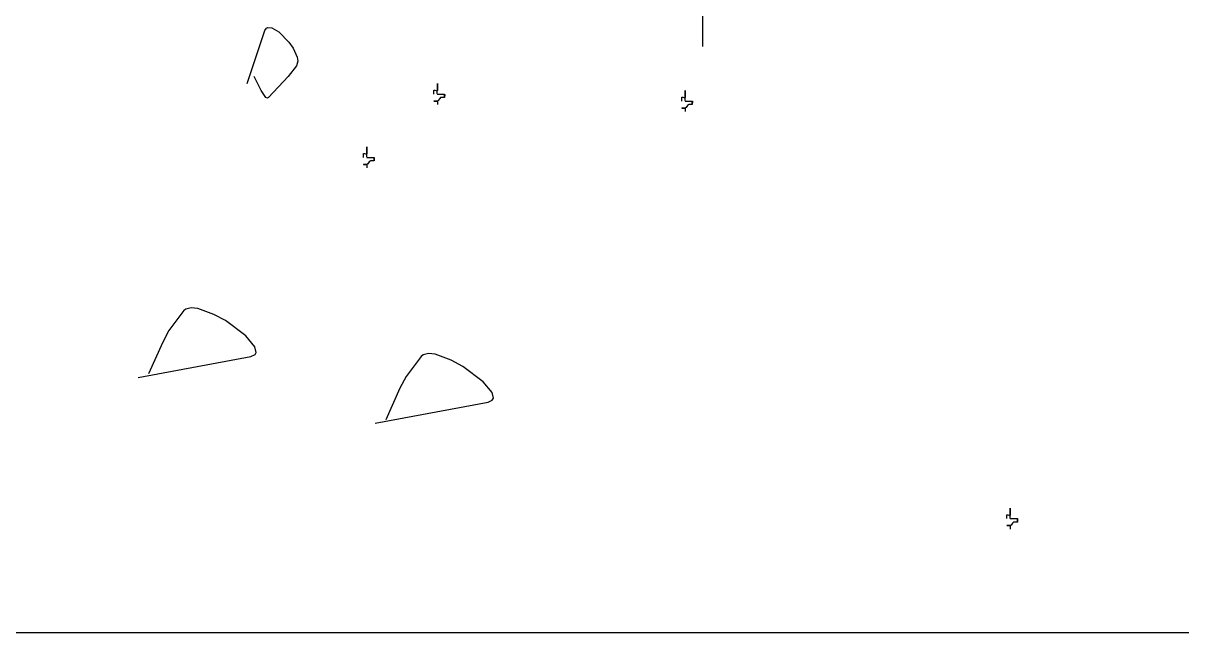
# Model space of a CAD drawing. Extents: x 2246048 to 2442613, y -66234 to 220766.
# Drawn here: x 2370796 to 2371620, y 128290 to 128724 of the extents above; entities that cross this region are included whole.
import ezdxf

# ---------------------------------------------------------------- set-up
doc = ezdxf.new("R2010")
doc.units = 0
doc.header["$LTSCALE"] = 1000
doc.header["$MEASUREMENT"] = 0
doc.layers.add('BASE', color=7, linetype='Continuous')
doc.layers.add('PUMP', color=3, linetype='Continuous')

msp = doc.modelspace()

# ---------------------------------------------------------------- linework, layer by layer
at = {"layer": 'BASE', "color": 9, "linetype": 'Continuous'}
for p, q in [((2370955.633063694, 128681.4694068787), (2370968.163063694, 128719.0644068788)), ((2370968.163063694, 128719.0644068788), (2370969.281874446, 128720.8310731977)), ((2370969.281874446, 128720.8310731977), (2370970.354443974, 128721.3823827435)), ((2370970.354443974, 128721.3823827435), (2370973.114705299, 128721.1667073837)), ((2370973.114705299, 128721.1667073837), (2370978.229744978, 128718.164887378)), ((2370978.229744978, 128718.164887378), (2370985.29229789, 128710.8917560219)), ((2370985.29229789, 128710.8917560219), (2370988.251713343, 128706.5943747609)), ((2370988.251713343, 128706.5943747609), (2370991.131273296, 128700.2484271346)), ((2370990.713063694, 128694.0044068787), (2370984.757920565, 128686.4219397868)), ((2370991.594710303, 128697.4215059575), (2370990.713063694, 128694.0044068787)), ((2370991.131273296, 128700.2484271346), (2370991.594710303, 128697.4215059575)), ((2370965.658063693, 128676.4544068787), (2370960.648063694, 128686.4844068787)), ((2370984.757920565, 128686.4219397868), (2370970.668063694, 128671.4444068787)), ((2370968.868831128, 128671.5225103855), (2370965.658063693, 128676.4544068787)), ((2371088.423063694, 128676.4494068787), (2371088.509140511, 128676.6422189501)), ((2371088.423063694, 128673.9444068787), (2371088.423063694, 128676.4494068787)), ((2371088.509140511, 128676.6422189501), (2371089.073804434, 128676.6353328046)), ((2371089.073804434, 128676.6353328046), (2371090.616301005, 128676.2083917896)), ((2371090.747322953, 128677.4115673725), (2371090.564894462, 128675.3542360037)), ((2371090.616301005, 128676.2083917896), (2371090.893787161, 128676.3027574859)), ((2371090.933063694, 128678.9594068787), (2371090.747322953, 128677.4115673725)), ((2371090.893787161, 128676.3027574859), (2371090.933063694, 128676.4494068787)), ((2371090.933063694, 128681.4644068787), (2371090.933063694, 128678.9594068787)), ((2371090.933063694, 128678.9594068787), (2371090.933063694, 128681.4644068787)), ((2371090.933063694, 128676.4494068787), (2371090.933063694, 128678.9594068787)), ((2371090.933063694, 128678.9594068787), (2371090.933063694, 128676.4494068787)), ((2371090.933063694, 128676.4494068787), (2371090.933063694, 128678.9594068787)), ((2371267.186713317, 128676.4544068787), (2371267.186713317, 128673.9494068788)), ((2371267.186713317, 128673.9494068788), (2371267.186713317, 128676.4544068787)), ((2370970.095520143, 128671.1014630417), (2370968.868831128, 128671.5225103855)), ((2370970.668063694, 128671.4444068787), (2370970.095520143, 128671.1014630417)), ((2371088.423063694, 128668.9294068788), (2371089.197755052, 128669.0223698417)), ((2371090.933063694, 128668.9294068788), (2371088.423063694, 128668.9294068788)), ((2371088.423063694, 128668.9294068788), (2371090.933063694, 128668.9294068788)), ((2371090.933063694, 128668.9294068788), (2371088.423063694, 128668.9294068788)), ((2371088.423063694, 128668.9294068788), (2371090.933063694, 128668.9294068788)), ((2371090.933063694, 128668.9294068788), (2371088.423063694, 128668.9294068788)), ((2371089.197755052, 128669.0223698417), (2371090.64843635, 128669.0981174412)), ((2371090.564894462, 128675.3542360037), (2371090.595978646, 128674.5130945788)), ((2371090.595978646, 128674.5130945788), (2371090.773820946, 128674.0143887582)), ((2371090.64843635, 128669.0981174412), (2371090.933063694, 128668.9294068788)), ((2371090.773820946, 128674.0143887582), (2371090.933063694, 128673.9444068787)), ((2371090.933063694, 128673.9444068787), (2371093.438063694, 128673.9444068787)), ((2371091.502527623, 128669.2461695673), (2371090.933063694, 128668.9294068788)), ((2371090.933063694, 128668.9294068788), (2371090.933063694, 128666.4244068788)), ((2371092.593191519, 128670.788666138), (2371091.502527623, 128669.2461695673)), ((2371093.14949255, 128671.3533300612), (2371092.593191519, 128670.788666138)), ((2371093.438063694, 128671.4394068788), (2371093.14949255, 128671.3533300612)), ((2371093.438063694, 128673.9444068787), (2371095.943063694, 128673.9444068787)), ((2371095.943063694, 128671.4394068788), (2371093.438063694, 128671.4394068788)), ((2371095.943063694, 128673.9444068787), (2371095.943063694, 128671.4394068788)), ((2371095.943063694, 128671.4394068788), (2371095.943063694, 128673.9444068787)), ((2371095.943063694, 128673.9444068787), (2371096.053022542, 128673.8676647663)), ((2371096.128619249, 128673.3568142861), (2371095.943063694, 128671.4394068788)), ((2371096.053022542, 128673.8676647663), (2371096.128619249, 128673.3568142861)), ((2371264.676713318, 128671.4394068788), (2371264.762790135, 128671.6322189501)), ((2371264.676713318, 128668.9344068787), (2371264.676713318, 128671.4394068788)), ((2371264.762790135, 128671.6322189501), (2371265.327454058, 128671.6253328046)), ((2371265.327454058, 128671.6253328046), (2371266.869950629, 128671.1983917896)), ((2371267.000972577, 128672.4015673725), (2371266.818544085, 128670.3442360037)), ((2371266.818544085, 128670.3442360037), (2371266.84962827, 128669.5030945787)), ((2371266.84962827, 128669.5030945787), (2371267.02747057, 128669.0043887582)), ((2371266.869950629, 128671.1983917896), (2371267.147436785, 128671.2927574859)), ((2371267.186713317, 128673.9494068788), (2371267.000972577, 128672.4015673725)), ((2371267.02747057, 128669.0043887582), (2371267.186713317, 128668.9344068787)), ((2371267.147436785, 128671.2927574859), (2371267.186713317, 128671.4394068788)), ((2371267.186713317, 128671.4394068788), (2371267.186713317, 128673.9494068788)), ((2371267.186713317, 128673.9494068788), (2371267.186713317, 128671.4394068788)), ((2371267.186713317, 128671.4394068788), (2371267.186713317, 128673.9494068788)), ((2371267.186713317, 128668.9344068787), (2371269.691713317, 128668.9344068787)), ((2371269.691713317, 128668.9344068787), (2371272.196713318, 128668.9344068787)), ((2371272.196713318, 128668.9344068787), (2371272.196713318, 128666.4294068788)), ((2371272.196713318, 128666.4294068788), (2371272.196713318, 128668.9344068787)), ((2371272.196713318, 128668.9344068787), (2371272.306672165, 128668.8576647663)), ((2371272.382268873, 128668.3468142862), (2371272.196713318, 128666.4294068788)), ((2371272.306672165, 128668.8576647663), (2371272.382268873, 128668.3468142862)), ((2371264.676713318, 128663.9194068788), (2371265.451404675, 128664.0123698417)), ((2371267.186713317, 128663.9194068788), (2371264.676713318, 128663.9194068788)), ((2371264.676713318, 128663.9194068788), (2371267.186713317, 128663.9194068788)), ((2371267.186713317, 128663.9194068788), (2371264.676713318, 128663.9194068788)), ((2371264.676713318, 128663.9194068788), (2371267.186713317, 128663.9194068788)), ((2371267.186713317, 128663.9194068788), (2371264.676713318, 128663.9194068788)), ((2371265.451404675, 128664.0123698417), (2371266.902085974, 128664.0881174412)), ((2371266.902085974, 128664.0881174412), (2371267.186713317, 128663.9194068788)), ((2371267.756177248, 128664.2361695673), (2371267.186713317, 128663.9194068788)), ((2371267.186713317, 128663.9194068788), (2371267.186713317, 128661.4144068788)), ((2371268.846841143, 128665.778666138), (2371267.756177248, 128664.2361695673)), ((2371269.403142173, 128666.3433300612), (2371268.846841143, 128665.778666138)), ((2371269.691713317, 128666.4294068788), (2371269.403142173, 128666.3433300612)), ((2371272.196713318, 128666.4294068788), (2371269.691713317, 128666.4294068788)), ((2371040.800873618, 128636.3544068787), (2371040.800873618, 128633.8494068787)), ((2371040.800873618, 128633.8494068787), (2371040.800873618, 128636.3544068787)), ((2371038.290873618, 128631.3394068787), (2371038.376950436, 128631.5322189501)), ((2371038.290873618, 128628.8344068787), (2371038.290873618, 128631.3394068787)), ((2371038.376950436, 128631.5322189501), (2371038.941614359, 128631.5253328047)), ((2371038.941614359, 128631.5253328047), (2371040.48411093, 128631.0983917896)), ((2371040.615132878, 128632.3015673725), (2371040.432704386, 128630.2442360037)), ((2371040.432704386, 128630.2442360037), (2371040.46378857, 128629.4030945788)), ((2371040.46378857, 128629.4030945788), (2371040.641630871, 128628.9043887581)), ((2371040.48411093, 128631.0983917896), (2371040.761597085, 128631.1927574859)), ((2371040.800873618, 128633.8494068787), (2371040.615132878, 128632.3015673725)), ((2371040.641630871, 128628.9043887581), (2371040.800873618, 128628.8344068787)), ((2371040.761597085, 128631.1927574859), (2371040.800873618, 128631.3394068787)), ((2371040.800873618, 128631.3394068787), (2371040.800873618, 128633.8494068787)), ((2371040.800873618, 128633.8494068787), (2371040.800873618, 128631.3394068787)), ((2371040.800873618, 128631.3394068787), (2371040.800873618, 128633.8494068787)), ((2371040.800873618, 128628.8344068787), (2371043.305873618, 128628.8344068787)), ((2371043.017302474, 128626.2433300612), (2371042.461001444, 128625.678666138)), ((2371043.305873618, 128626.3294068787), (2371043.017302474, 128626.2433300612)), ((2371043.305873618, 128628.8344068787), (2371045.810873618, 128628.8344068787)), ((2371045.810873618, 128626.3294068787), (2371043.305873618, 128626.3294068787)), ((2371045.810873618, 128628.8344068787), (2371045.810873618, 128626.3294068787)), ((2371045.810873618, 128626.3294068787), (2371045.810873618, 128628.8344068787)), ((2371045.810873618, 128628.8344068787), (2371045.920832466, 128628.7576647663)), ((2371045.996429174, 128628.2468142861), (2371045.810873618, 128626.3294068787)), ((2371045.920832466, 128628.7576647663), (2371045.996429174, 128628.2468142861)), ((2371038.290873618, 128623.8194068787), (2371039.065564976, 128623.9123698417)), ((2371040.800873618, 128623.8194068787), (2371038.290873618, 128623.8194068787)), ((2371038.290873618, 128623.8194068787), (2371040.800873618, 128623.8194068787)), ((2371040.800873618, 128623.8194068787), (2371038.290873618, 128623.8194068787)), ((2371038.290873618, 128623.8194068787), (2371040.800873618, 128623.8194068787)), ((2371040.800873618, 128623.8194068787), (2371038.290873618, 128623.8194068787)), ((2371039.065564976, 128623.9123698417), (2371040.516246275, 128623.9881174412)), ((2371040.516246275, 128623.9881174412), (2371040.800873618, 128623.8194068787)), ((2371041.370337548, 128624.1361695674), (2371040.800873618, 128623.8194068787)), ((2371040.800873618, 128623.8194068787), (2371040.800873618, 128621.3144068788)), ((2371042.461001444, 128625.678666138), (2371041.370337548, 128624.1361695674)), ((2370910.538063694, 128519.7777036129), (2370899.876361215, 128505.5624403317)), ((2370911.943424706, 128520.8199563595), (2370910.538063694, 128519.7777036129)), ((2370915.705217457, 128521.7395811843), (2370911.943424706, 128520.8199563595)), ((2370920.493841397, 128521.2854363765), (2370915.705217457, 128521.7395811843)), ((2370931.993519915, 128517.1169799028), (2370920.493841397, 128521.2854363765)), ((2370940.154685196, 128512.6141104162), (2370931.993519915, 128517.1169799028)), ((2370954.576158987, 128501.7673938065), (2370940.154685196, 128512.6141104162)), ((2370899.876361215, 128505.5624403317), (2370895.503063694, 128497.217703613)), ((2370895.503063694, 128497.217703613), (2370885.483063694, 128474.6577036129)), ((2370961.026867817, 128494.0308323449), (2370954.576158987, 128501.7673938065)), ((2370877.963063694, 128472.1527036129), (2370958.138063693, 128487.192703613)), ((2370958.138063693, 128487.192703613), (2370961.162335027, 128488.5494707155)), ((2370961.961843536, 128490.0196996673), (2370961.026867817, 128494.0308323449)), ((2370961.162335027, 128488.5494707155), (2370961.961843536, 128490.0196996673)), ((2371079.281713318, 128487.197703613), (2371068.620010839, 128472.9824403317)), ((2371080.68707433, 128488.2399563595), (2371079.281713318, 128487.197703613)), ((2371084.448867081, 128489.1595811844), (2371080.68707433, 128488.2399563595)), ((2371089.23749102, 128488.7054363765), (2371084.448867081, 128489.1595811844)), ((2371100.737169539, 128484.5369799029), (2371089.23749102, 128488.7054363765)), ((2371108.89833482, 128480.0341104161), (2371100.737169539, 128484.5369799029)), ((2371123.319808611, 128469.1873938064), (2371108.89833482, 128480.0341104161)), ((2371068.620010839, 128472.9824403317), (2371064.246713317, 128464.6377036129)), ((2371064.246713317, 128464.6377036129), (2371054.226713317, 128442.0777036129)), ((2371129.770517441, 128461.4508323449), (2371123.319808611, 128469.1873938064)), ((2371130.70549316, 128457.4396996674), (2371129.770517441, 128461.4508323449)), ((2371046.706713317, 128439.572703613), (2371126.881713318, 128454.6127036129)), ((2371126.881713318, 128454.6127036129), (2371129.905984651, 128455.9694707155)), ((2371129.905984651, 128455.9694707155), (2371130.70549316, 128457.4396996674)), ((2371498.348908109, 128379.2546982548), (2371498.348908109, 128376.7496982547)), ((2371498.348908109, 128376.7496982547), (2371498.348908109, 128379.2546982548)), ((2371495.838908108, 128374.2396982547), (2371495.924984926, 128374.432510326)), ((2371495.838908108, 128371.7346982547), (2371495.838908108, 128374.2396982547)), ((2371495.924984926, 128374.432510326), (2371496.489648849, 128374.4256241806)), ((2371496.489648849, 128374.4256241806), (2371498.03214542, 128373.9986831655)), ((2371498.163167368, 128375.2018587486), (2371497.980738876, 128373.1445273797)), ((2371497.980738876, 128373.1445273797), (2371498.01182306, 128372.3033859548)), ((2371498.01182306, 128372.3033859548), (2371498.189665361, 128371.8046801342)), ((2371498.03214542, 128373.9986831655), (2371498.309631575, 128374.0930488618)), ((2371498.348908109, 128376.7496982547), (2371498.163167368, 128375.2018587486)), ((2371498.189665361, 128371.8046801342), (2371498.348908109, 128371.7346982547)), ((2371498.309631575, 128374.0930488618), (2371498.348908109, 128374.2396982547)), ((2371498.348908109, 128374.2396982547), (2371498.348908109, 128376.7496982547)), ((2371498.348908109, 128376.7496982547), (2371498.348908109, 128374.2396982547)), ((2371498.348908109, 128374.2396982547), (2371498.348908109, 128376.7496982547)), ((2371498.348908109, 128371.7346982547), (2371500.853908109, 128371.7346982547)), ((2371500.853908109, 128371.7346982547), (2371503.358908108, 128371.7346982547)), ((2371503.358908108, 128371.7346982547), (2371503.358908108, 128369.2296982547)), ((2371503.358908108, 128369.2296982547), (2371503.358908108, 128371.7346982547)), ((2371503.358908108, 128371.7346982547), (2371503.468866956, 128371.6579561422)), ((2371503.544463664, 128371.1471056622), (2371503.358908108, 128369.2296982547)), ((2371503.468866956, 128371.6579561422), (2371503.544463664, 128371.1471056622)), ((2371495.838908108, 128366.7196982547), (2371496.613599467, 128366.8126612176)), ((2371498.348908109, 128366.7196982547), (2371495.838908108, 128366.7196982547)), ((2371495.838908108, 128366.7196982547), (2371498.348908109, 128366.7196982547)), ((2371498.348908109, 128366.7196982547), (2371495.838908108, 128366.7196982547)), ((2371495.838908108, 128366.7196982547), (2371498.348908109, 128366.7196982547)), ((2371498.348908109, 128366.7196982547), (2371495.838908108, 128366.7196982547)), ((2371496.613599467, 128366.8126612176), (2371498.064280765, 128366.8884088171)), ((2371498.064280765, 128366.8884088171), (2371498.348908109, 128366.7196982547)), ((2371498.918372039, 128367.0364609433), (2371498.348908109, 128366.7196982547)), ((2371498.348908109, 128366.7196982547), (2371498.348908109, 128364.2146982547)), ((2371500.009035934, 128368.578957514), (2371498.918372039, 128367.0364609433)), ((2371500.565336965, 128369.1436214371), (2371500.009035934, 128368.578957514)), ((2371500.853908109, 128369.2296982547), (2371500.565336965, 128369.1436214371)), ((2371503.358908108, 128369.2296982547), (2371500.853908109, 128369.2296982547))]:
    msp.add_line(p, q, dxfattribs=at)
at = {"layer": 'BASE'}
msp.add_line((2378064.162276396, 128290.3994068787), (2367638.80732495, 128290.3994068787), dxfattribs=at)
at = {"layer": 'PUMP'}
msp.add_line((2371279.446261854, 129414.0183831078), (2371279.446261854, 128707.797529805), dxfattribs=at)

doc.saveas('drawing.dxf')
